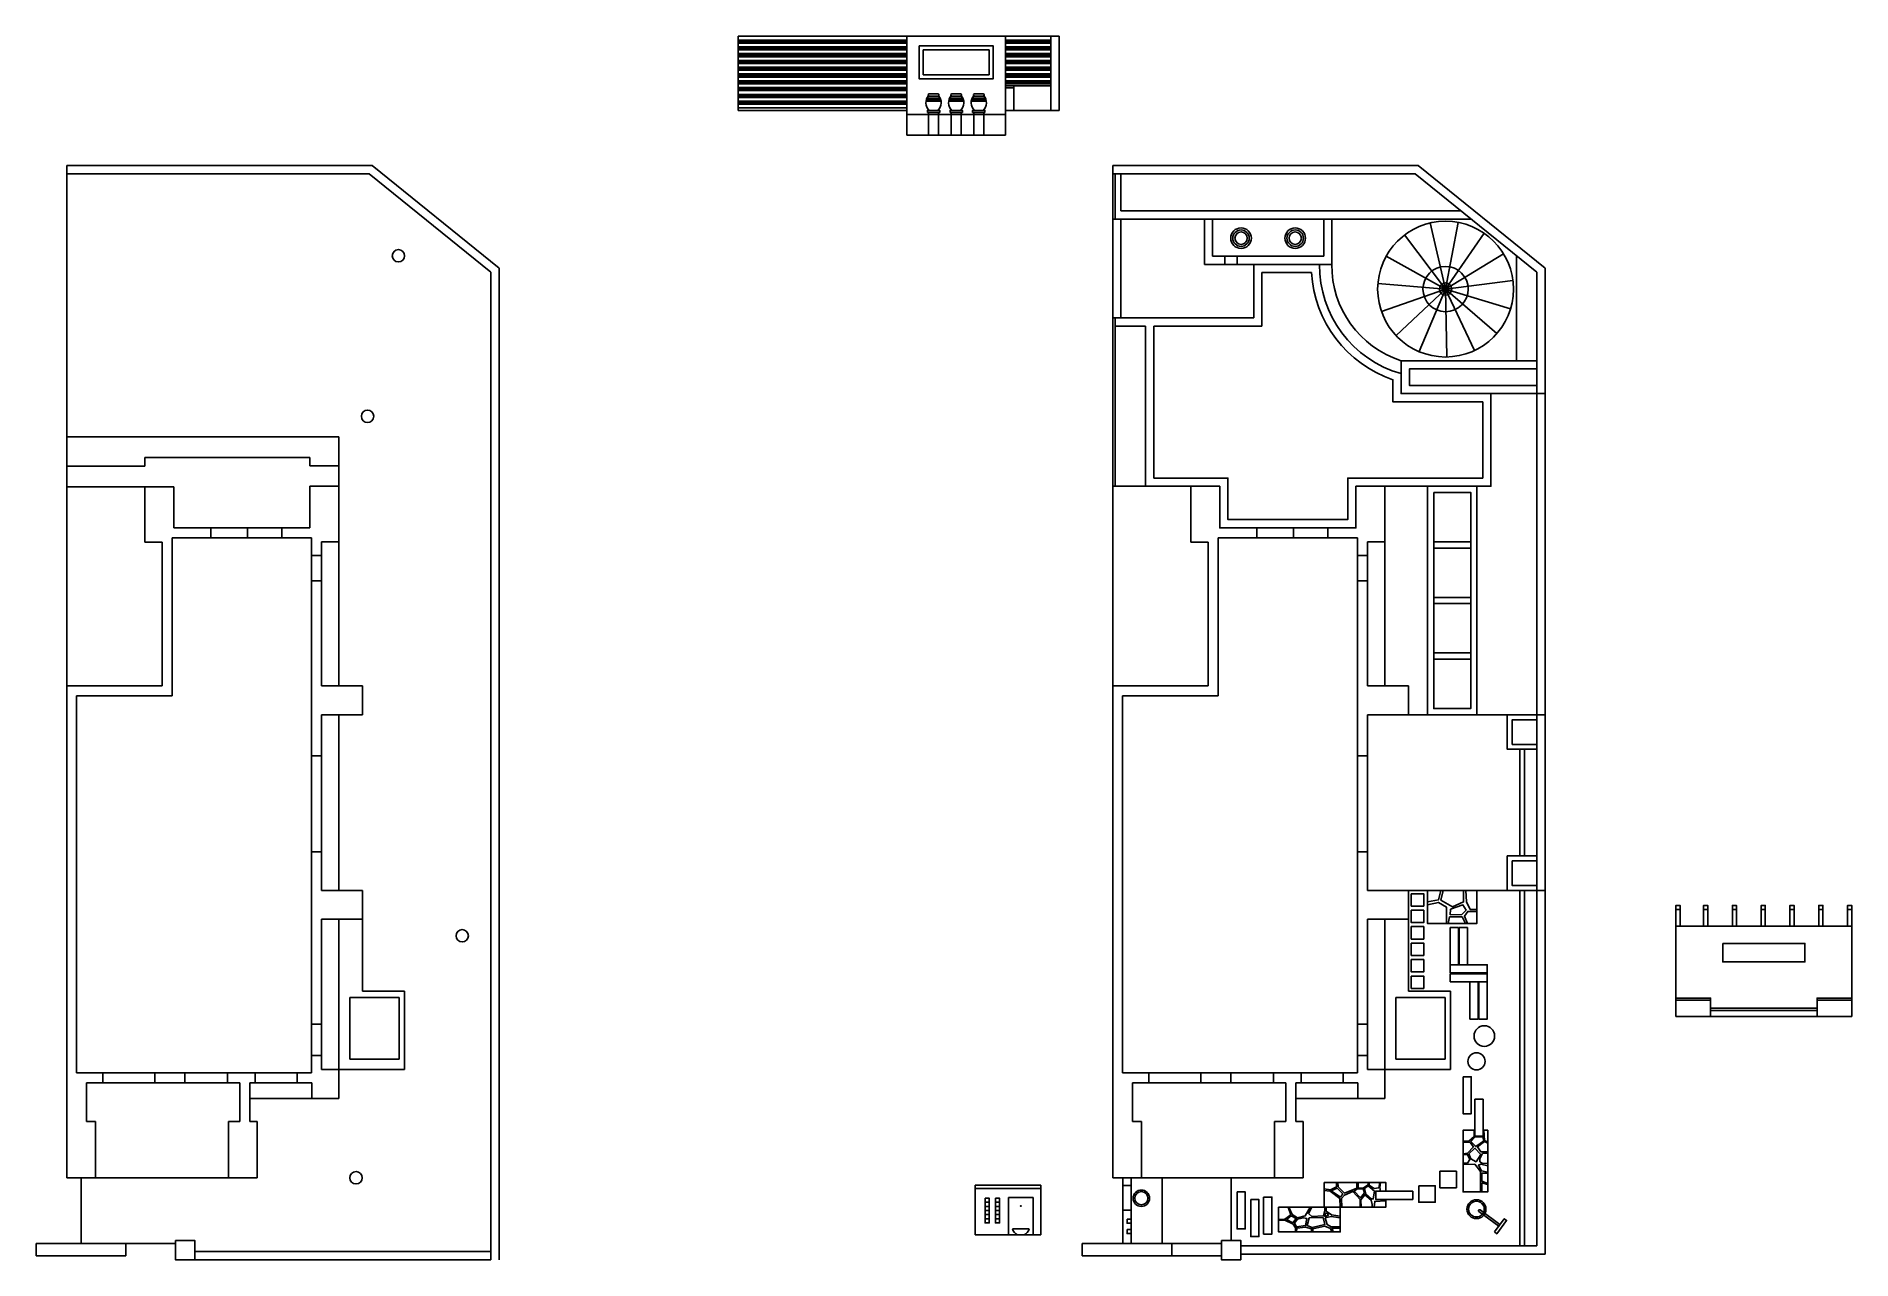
# Model space of a CAD drawing. Header units: millimetres. Extents: x 111 to 44229, y -1630 to 28092.
import ezdxf

# ---------------------------------------------------------------- set-up
doc = ezdxf.new("R2010")
doc.units = ezdxf.units.MM

msp = doc.modelspace()

# ---------------------------------------------------------------- linework, layer by layer
for p, q in [((21266, 28092), (17166, 28092)), ((17166, 28092), (17166, 26292)), ((21266, 28002), (17166, 28002)), ((21266, 27982), (17166, 27982)), ((21266, 27947), (17166, 27947)), ((21266, 27927), (17166, 27927)), ((21266, 27837), (17166, 27837)), ((21266, 27817), (17166, 27817)), ((21266, 26292), (21266, 28092)), ((21266, 28092), (23666, 28092)), ((23666, 26292), (23666, 28092)), ((24766, 28092), (23666, 28092)), ((23666, 28002), (24766, 28002)), ((23666, 27982), (24766, 27982)), ((23666, 27947), (24766, 27947)), ((23666, 27927), (24766, 27927)), ((23666, 27837), (24766, 27837)), ((23666, 27817), (24766, 27817)), ((24766, 26892), (24766, 28092)), ((24766, 28092), (24966, 28092)), ((24966, 28092), (24966, 26292)), ((21266, 27782), (17166, 27782)), ((21266, 27762), (17166, 27762)), ((21266, 27672), (17166, 27672)), ((21266, 27652), (17166, 27652)), ((21266, 27617), (17166, 27617)), ((21266, 27597), (17166, 27597)), ((21266, 27507), (17166, 27507)), ((21266, 27487), (17166, 27487)), ((21266, 27452), (17166, 27452)), ((21266, 27432), (17166, 27432)), ((23666, 27782), (24766, 27782)), ((23666, 27762), (24766, 27762)), ((23666, 27672), (24766, 27672)), ((23666, 27652), (24766, 27652)), ((23666, 27617), (24766, 27617)), ((23666, 27597), (24766, 27597)), ((23666, 27507), (24766, 27507)), ((23666, 27487), (24766, 27487)), ((23666, 27452), (24766, 27452)), ((23666, 27432), (24766, 27432)), ((21266, 27342), (17166, 27342)), ((21266, 27322), (17166, 27322)), ((21266, 27287), (17166, 27287)), ((21266, 27267), (17166, 27267)), ((21266, 27177), (17166, 27177)), ((21266, 27157), (17166, 27157)), ((21266, 27122), (17166, 27122)), ((21266, 27102), (17166, 27102)), ((21266, 27012), (17166, 27012)), ((21266, 26992), (17166, 26992)), ((21266, 26957), (17166, 26957)), ((21266, 26937), (17166, 26937)), ((23666, 27342), (24766, 27342)), ((23666, 27322), (24766, 27322)), ((23666, 27287), (24766, 27287)), ((23666, 27267), (24766, 27267)), ((23666, 27177), (24766, 27177)), ((23666, 27157), (24766, 27157)), ((23666, 27122), (24766, 27122)), ((23666, 27102), (24766, 27102)), ((23666, 27012), (24766, 27012)), ((23666, 26992), (24766, 26992)), ((23666, 26957), (24766, 26957)), ((23666, 26937), (24766, 26937)), ((21266, 26847), (17166, 26847)), ((21266, 26827), (17166, 26827)), ((21266, 26792), (17166, 26792)), ((21266, 26772), (17166, 26772)), ((21266, 26682), (17166, 26682)), ((21266, 26662), (17166, 26662)), ((21266, 26627), (17166, 26627)), ((21266, 26607), (17166, 26607)), ((21266, 26517), (17166, 26517)), ((21266, 26497), (17166, 26497)), ((22098, 26514), (21734, 26514)), ((22097, 26519), (21735, 26519)), ((22093, 26539), (21739, 26539)), ((22092, 26544), (21741, 26544)), ((22086, 26564), (21747, 26564)), ((22084, 26569), (21749, 26569)), ((22075, 26589), (21757, 26589)), ((22024, 26692), (21809, 26692)), ((22024, 26642), (21809, 26642)), ((22284, 26514), (22648, 26514)), ((22285, 26519), (22647, 26519)), ((22289, 26539), (22643, 26539)), ((22291, 26544), (22642, 26544)), ((22297, 26564), (22636, 26564)), ((22299, 26569), (22634, 26569)), ((22307, 26589), (22625, 26589)), ((22359, 26692), (22574, 26692)), ((22359, 26642), (22574, 26642)), ((22834, 26514), (23198, 26514)), ((22835, 26519), (23197, 26519)), ((22839, 26539), (23193, 26539)), ((22841, 26544), (23192, 26544)), ((22847, 26564), (23186, 26564)), ((22849, 26569), (23184, 26569)), ((22857, 26589), (23175, 26589)), ((22909, 26692), (23124, 26692)), ((22909, 26642), (23124, 26642)), ((23866, 26892), (23666, 26892)), ((23866, 26842), (23666, 26842)), ((23866, 26292), (23866, 26892)), ((23866, 26892), (24766, 26892)), ((24766, 26892), (24766, 26292)), ((21266, 26462), (17166, 26462)), ((21266, 26442), (17166, 26442)), ((21266, 26352), (17166, 26352)), ((17166, 26292), (21266, 26292)), ((21266, 26292), (21266, 25692)), ((23666, 26192), (21266, 26192)), ((21766, 26242), (22066, 26242)), ((21796, 26192), (22036, 26192)), ((22024, 26292), (21809, 26292)), ((22616, 26242), (22316, 26242)), ((22586, 26192), (22346, 26192)), ((22359, 26292), (22574, 26292)), ((23166, 26242), (22866, 26242)), ((23136, 26192), (22896, 26192)), ((22909, 26292), (23124, 26292)), ((23666, 26292), (23866, 26292)), ((23666, 26292), (23666, 25692)), ((24966, 26292), (23866, 26292)), ((23666, 25692), (21266, 25692)), ((851, 17150), (851, 24950)), ((851, 24950), (8272, 24950)), ((851, 24750), (8201, 24750)), ((11161, 22360), (8201, 24750)), ((11361, 22456), (8272, 24950)), ((26270, 17150), (26270, 24950)), ((26270, 24950), (33691, 24950)), ((26270, 24750), (33620, 24750)), ((26330, 23650), (26330, 24750)), ((26470, 23850), (26470, 24750)), ((36580, 22360), (33620, 24750)), ((36780, 22456), (33691, 24950)), ((26470, 23850), (34734, 23850)), ((26270, 23650), (34982, 23650)), ((26470, 23650), (26470, 21250)), ((28497, 23650), (28497, 22550)), ((28697, 23650), (28697, 22750)), ((31397, 23650), (31397, 22750)), ((31597, 23650), (31597, 22550)), ((34359, 21951), (33982, 23558)), ((34359, 21951), (34668, 23572)), ((34359, 21951), (33362, 23266)), ((34359, 21951), (35301, 23306)), ((28497, 22550), (31597, 22550)), ((28697, 22750), (31397, 22750)), ((28997, 22750), (28997, 22550)), ((29297, 22750), (29297, 22550)), ((29697, 22550), (29697, 21250)), ((34359, 21951), (32913, 22747)), ((34359, 21951), (35770, 22806)), ((36080, 20211), (36080, 22764)), ((11161, 17160), (11161, 22360)), ((11361, 17160), (11361, 22456)), ((29897, 22350), (29897, 21050)), ((29897, 22350), (31102, 22350)), ((34359, 21951), (32714, 22090)), ((34359, 21951), (35996, 22158)), ((36580, 17160), (36580, 22360)), ((36780, 17160), (36780, 22456)), ((34359, 21951), (32800, 21409)), ((34359, 21951), (33155, 20822)), ((34359, 21951), (33719, 20431)), ((34359, 21951), (34393, 20302)), ((34359, 21951), (35061, 20458)), ((34359, 21951), (35607, 20873)), ((34359, 21951), (35938, 21474)), ((26270, 21250), (29697, 21250)), ((26330, 17150), (26330, 21250)), ((26470, 21050), (26330, 21050)), ((26470, 21050), (27070, 21050)), ((27070, 17160), (27070, 21050)), ((27270, 21050), (29897, 21050)), ((36580, 20211), (33280, 20211)), ((33280, 20211), (33280, 19711)), ((33280, 19411), (33280, 19711)), ((33280, 19411), (36580, 19411)), ((35462, 17160), (35462, 19411)), ((36580, 19411), (36780, 19411)), ((7461, 18360), (851, 18360)), ((7461, 17160), (7461, 18360)), ((2751, 17650), (851, 17650)), ((6761, 17860), (2751, 17860)), ((2751, 17650), (2751, 17860)), ((6761, 17660), (6761, 17860)), ((7461, 17660), (6761, 17660)), ((7461, 15810), (7461, 17660)), ((2751, 17150), (851, 17150)), ((851, 12310), (851, 17150)), ((3451, 17150), (2751, 17150)), ((2751, 17150), (2751, 15800)), ((3451, 16150), (3451, 17150)), ((7461, 17160), (6761, 17160)), ((6761, 17160), (6761, 16150)), ((11161, 17160), (11161, -1630)), ((11361, 17160), (11361, -1630)), ((28870, 17160), (26270, 17160)), ((26270, 12310), (26270, 17150)), ((28170, 17160), (28170, 15800)), ((28870, 16150), (28870, 17160)), ((32880, 17160), (32180, 17160)), ((32180, 17160), (32180, 16150)), ((32880, 15810), (32880, 17160)), ((32880, 17160), (35462, 17160)), ((33920, 11610), (33920, 17160)), ((34070, 17010), (34970, 17010)), ((35120, 11610), (35120, 17160)), ((36580, 17160), (36580, -1295)), ((36780, 17160), (36780, -1495)), ((3411, 15910), (3411, 12070)), ((4351, 15910), (3411, 15910)), ((4351, 16150), (3451, 16150)), ((5241, 16150), (4351, 16150)), ((4351, 15910), (4351, 16150)), ((5241, 15910), (4351, 15910)), ((6081, 16150), (5241, 16150)), ((5241, 15910), (5241, 16150)), ((6081, 15910), (5241, 15910)), ((6761, 16150), (6081, 16150)), ((6081, 15910), (6081, 16150)), ((6801, 15910), (6081, 15910)), ((6801, 10610), (6801, 15910)), ((29770, 15910), (28830, 15910)), ((28830, 15910), (28830, 12070)), ((29770, 16150), (28870, 16150)), ((30660, 16150), (29770, 16150)), ((29770, 15910), (29770, 16150)), ((30660, 15910), (29770, 15910)), ((31500, 16150), (30660, 16150)), ((30660, 15910), (30660, 16150)), ((31500, 15910), (30660, 15910)), ((32180, 16150), (31500, 16150)), ((31500, 15910), (31500, 16150)), ((32220, 15910), (31500, 15910)), ((32220, 10610), (32220, 15910)), ((2751, 15800), (3171, 15800)), ((3171, 15800), (3171, 12310)), ((7041, 15480), (6801, 15480)), ((7041, 15480), (7041, 15810)), ((7041, 15810), (7461, 15810)), ((7041, 14860), (7041, 15480)), ((7461, 15810), (7461, 12310)), ((28170, 15800), (28590, 15800)), ((28590, 15800), (28590, 12310)), ((32460, 15480), (32220, 15480)), ((32460, 15480), (32460, 15810)), ((32460, 15810), (32880, 15810)), ((32460, 14860), (32460, 15480)), ((32880, 15810), (32880, 12310)), ((34070, 15810), (34970, 15810)), ((34070, 15660), (34970, 15660)), ((7041, 14860), (6801, 14860)), ((7041, 12310), (7041, 14860)), ((32460, 14860), (32220, 14860)), ((32460, 12310), (32460, 14860)), ((34070, 14460), (34970, 14460)), ((34070, 14310), (34970, 14310)), ((34070, 13110), (34970, 13110)), ((34070, 12960), (34970, 12960)), ((851, 360), (851, 12310)), ((3171, 12310), (851, 12310)), ((1091, 2910), (1091, 12070)), ((3411, 12070), (1091, 12070)), ((8041, 12310), (7041, 12310)), ((8041, 11610), (8041, 12310)), ((26270, 360), (26270, 12310)), ((28590, 12310), (26270, 12310)), ((26510, 2910), (26510, 12070)), ((28830, 12070), (26510, 12070)), ((33460, 12310), (32460, 12310)), ((33460, 11610), (33460, 12310)), ((7041, 10610), (7041, 11610)), ((7041, 11610), (8041, 11610)), ((7461, 11610), (7461, 7340)), ((32460, 10610), (32460, 11610)), ((32460, 11610), (33460, 11610)), ((32460, 11610), (36580, 11610)), ((35120, 11610), (33920, 11610)), ((36580, 11610), (36780, 11610)), ((6801, 8280), (6801, 10610)), ((7041, 10610), (6801, 10610)), ((7041, 8280), (7041, 10610)), ((32220, 8280), (32220, 10610)), ((32460, 10610), (32220, 10610)), ((32460, 8280), (32460, 10610)), ((36160, 10770), (36160, 8180)), ((36280, 10770), (36280, 8180)), ((6801, 6640), (6801, 8280)), ((7041, 8280), (6801, 8280)), ((7041, 7340), (7041, 8280)), ((32220, 6640), (32220, 8280)), ((32460, 8280), (32220, 8280)), ((32460, 7340), (32460, 8280)), ((8041, 7340), (7041, 7340)), ((8041, 6640), (8041, 7340)), ((33460, 7340), (32460, 7340)), ((33460, 6640), (33460, 7340)), ((33460, 7340), (36580, 7340)), ((36160, 7340), (36160, -1295)), ((36280, 7340), (36280, -1295)), ((36580, 7340), (36780, 7340)), ((6801, 4090), (6801, 6640)), ((7041, 4090), (7041, 6640)), ((7041, 6640), (8041, 6640)), ((7461, 6640), (7461, 2990)), ((8041, 6640), (8041, 4890)), ((32220, 4090), (32220, 6640)), ((32460, 4090), (32460, 6640)), ((32460, 6640), (33460, 6640)), ((32880, 6640), (32880, 2990)), ((33460, 6640), (33460, 4890)), ((39959, 4277), (39959, 6477)), ((44229, 6477), (39959, 6477)), ((44229, 4277), (44229, 6477)), ((9061, 4890), (8041, 4890)), ((9061, 2990), (9061, 4890)), ((34480, 4890), (33460, 4890)), ((34480, 2990), (34480, 4890)), ((8931, 4740), (7731, 4740)), ((7731, 4740), (7731, 3240)), ((8931, 3240), (8931, 4740)), ((34350, 4740), (33150, 4740)), ((33150, 4740), (33150, 3240)), ((34350, 3240), (34350, 4740)), ((40799, 4727), (39959, 4727)), ((40799, 4677), (39959, 4677)), ((40799, 4477), (43389, 4477)), ((40799, 4427), (43389, 4427)), ((43389, 4677), (44229, 4677)), ((6801, 3330), (6801, 4090)), ((7041, 4090), (6801, 4090)), ((7041, 3330), (7041, 4090)), ((32220, 3330), (32220, 4090)), ((32460, 4090), (32220, 4090)), ((32460, 3330), (32460, 4090)), ((39959, 4277), (44229, 4277)), ((6801, 2910), (6801, 3330)), ((7041, 3330), (6801, 3330)), ((7041, 2990), (7041, 3330)), ((7731, 3240), (8931, 3240)), ((32220, 2910), (32220, 3330)), ((32460, 3330), (32220, 3330)), ((32460, 2990), (32460, 3330)), ((33150, 3240), (34350, 3240)), ((1091, 2910), (1731, 2910)), ((1331, 1730), (1331, 2670)), ((1331, 2670), (1731, 2670)), ((1731, 2910), (2991, 2910)), ((1731, 2670), (1731, 2910)), ((1731, 2670), (2991, 2670)), ((2991, 2910), (3721, 2910)), ((2991, 2670), (2991, 2910)), ((2991, 2670), (3721, 2670)), ((3721, 2910), (4761, 2910)), ((3721, 2670), (3721, 2910)), ((3721, 2670), (4761, 2670)), ((4761, 2910), (5061, 2910)), ((4761, 2670), (4761, 2910)), ((4761, 2670), (5061, 2670)), ((5061, 2910), (5431, 2910)), ((5061, 2670), (5061, 1730)), ((5301, 1730), (5301, 2670)), ((5301, 2670), (5431, 2670)), ((5431, 2910), (6451, 2910)), ((5431, 2670), (5431, 2910)), ((5431, 2670), (6451, 2670)), ((6451, 2910), (6801, 2910)), ((6451, 2670), (6451, 2910)), ((6451, 2670), (6811, 2670)), ((6811, 2670), (6811, 2290)), ((7461, 2990), (7041, 2990)), ((7461, 2290), (7461, 2990)), ((7461, 2990), (9061, 2990)), ((26510, 2910), (27150, 2910)), ((26750, 1730), (26750, 2670)), ((26750, 2670), (27150, 2670)), ((27150, 2910), (28410, 2910)), ((27150, 2670), (27150, 2910)), ((27150, 2670), (28410, 2670)), ((28410, 2910), (29140, 2910)), ((28410, 2670), (28410, 2910)), ((28410, 2670), (29140, 2670)), ((29140, 2910), (30180, 2910)), ((29140, 2670), (29140, 2910)), ((29140, 2670), (30180, 2670)), ((30180, 2910), (30480, 2910)), ((30180, 2670), (30180, 2910)), ((30180, 2670), (30480, 2670)), ((30480, 2910), (30850, 2910)), ((30480, 2670), (30480, 1730)), ((30720, 1730), (30720, 2670)), ((30720, 2670), (30850, 2670)), ((30850, 2910), (31870, 2910)), ((30850, 2670), (30850, 2910)), ((30850, 2670), (31870, 2670)), ((31870, 2910), (32220, 2910)), ((31870, 2670), (31870, 2910)), ((31870, 2670), (32230, 2670)), ((32230, 2670), (32230, 2290)), ((32880, 2990), (32460, 2990)), ((32880, 2290), (32880, 2990)), ((32880, 2990), (34480, 2990)), ((6811, 2290), (5301, 2290)), ((6811, 2290), (7461, 2290)), ((32230, 2290), (30720, 2290)), ((32230, 2290), (32880, 2290)), ((1551, 1730), (1331, 1730)), ((1551, 360), (1551, 1730)), ((5061, 1730), (4781, 1730)), ((4781, 1730), (4781, 360)), ((5481, 1730), (5301, 1730)), ((5481, 360), (5481, 1730)), ((26970, 1730), (26750, 1730)), ((26970, 360), (26970, 1730)), ((30480, 1730), (30200, 1730)), ((30200, 1730), (30200, 360)), ((30900, 1730), (30720, 1730)), ((30900, 360), (30900, 1730)), ((851, 360), (1551, 360)), ((1201, 360), (1201, -1240)), ((4781, 360), (1551, 360)), ((4781, 360), (5481, 360)), ((22925, -1023), (22925, 177)), ((22925, 177), (24525, 177)), ((22925, 97), (24525, 97)), ((24525, -1023), (24525, 177)), ((26270, 360), (26970, 360)), ((26520, 360), (26520, -1240)), ((26720, 172), (26520, 172)), ((26720, 360), (26720, -1240)), ((30200, 360), (26970, 360)), ((27475, -1240), (27475, 360)), ((29145, -1160), (29145, 360)), ((30200, 360), (30900, 360)), ((23737, -1023), (23737, -123)), ((23737, -123), (24337, -123)), ((24337, -1023), (24337, -123)), ((26720, -428), (26520, -428)), ((23837, -880), (24237, -880)), ((1201, -1240), (111, -1240)), ((111, -1540), (111, -1240)), ((1201, -1240), (2291, -1240)), ((3491, -1240), (2291, -1240)), ((2291, -1540), (2291, -1240)), ((22925, -1023), (24525, -1023)), ((23958, -1023), (24116, -1023)), ((26620, -1240), (25530, -1240)), ((25530, -1540), (25530, -1240)), ((26620, -1240), (27710, -1240)), ((28910, -1240), (27710, -1240)), ((27710, -1540), (27710, -1240)), ((36580, -1295), (29380, -1295)), ((29380, -1295), (29380, -1495)), ((1201, -1540), (111, -1540)), ((1201, -1540), (2291, -1540)), ((11161, -1430), (3961, -1430)), ((11161, -1630), (3961, -1630)), ((26620, -1540), (25530, -1540)), ((26620, -1540), (27710, -1540)), ((27710, -1540), (28910, -1540)), ((36780, -1495), (29380, -1495))]:
    msp.add_line(p, q)
for points in [[(21566, 27860), (23366, 27860), (23366, 27060), (21566, 27060), (21566, 27860)], [(22066, 26242), (22066, 26292), (21766, 26292), (21766, 26242)], [(21796, 26242), (21796, 25692)], [(22036, 25692), (22036, 26242)], [(22316, 26242), (22316, 26292), (22616, 26292), (22616, 26242)], [(22346, 25692), (22346, 26242)], [(22586, 26242), (22586, 25692)], [(22866, 26242), (22866, 26292), (23166, 26292), (23166, 26242)], [(22896, 25692), (22896, 26242)], [(23136, 26242), (23136, 25692)], [(27070, 21050), (27070, 17160), (28870, 17160), (28870, 16150), (32180, 16150), (32180, 17160), (35462, 17160), (35462, 19411), (33280, 19411), (33280, 19898)], [(27270, 21050), (27270, 17360), (29070, 17360), (29070, 16350), (31980, 16350), (31980, 17360), (35262, 17360), (35262, 19211), (33080, 19211), (33080, 19751)], [(36580, 20211), (33280, 20211), (33280, 19411), (36580, 19411)], [(36580, 20011), (33480, 20011), (33480, 19611), (36580, 19611)], [(36580, 11610), (35860, 11610), (35860, 10770), (36580, 10770)], [(36580, 11490), (35980, 11490), (35980, 10890), (36580, 10890)], [(36580, 8180), (35860, 8180), (35860, 7340), (36580, 7340)], [(36580, 8060), (35980, 8060), (35980, 7460), (36580, 7460)], [(33527, 7261), (33827, 7261), (33827, 6961), (33527, 6961), (33527, 7261)], [(33920, 7340), (35120, 7340), (35120, 6540), (33920, 6540), (33920, 7340)], [(34241, 7340), (34185, 7109), (33920, 7064)], [(34300, 7340), (34246, 7108), (34527, 6943), (34798, 7061), (34798, 7340)], [(34849, 7340), (34866, 7064), (34961, 6879), (35120, 6879)], [(33527, 6861), (33827, 6861), (33827, 6561), (33527, 6561), (33527, 6861)], [(33920, 6993), (34184, 7052), (34381, 6936), (34381, 6540)], [(34423, 6540), (34455, 6698), (34762, 6701), (34840, 6540)], [(34475, 6886), (34780, 6989), (34858, 6863), (34756, 6759), (34473, 6749), (34475, 6886)], [(34891, 6540), (34818, 6714), (34899, 6831), (35120, 6831)], [(39959, 6477), (39959, 6977), (40059, 6977), (40059, 6477)], [(39959, 6977), (40059, 6977), (40059, 6877), (39959, 6877), (39959, 6977)], [(40629, 6477), (40629, 6977), (40729, 6977), (40729, 6477)], [(40629, 6977), (40729, 6977), (40729, 6877), (40629, 6877), (40629, 6977)], [(41329, 6477), (41329, 6977), (41429, 6977), (41429, 6477)], [(41329, 6977), (41429, 6977), (41429, 6877), (41329, 6877), (41329, 6977)], [(42029, 6477), (42029, 6977), (42129, 6977), (42129, 6477)], [(42029, 6977), (42129, 6977), (42129, 6877), (42029, 6877), (42029, 6977)], [(42729, 6477), (42729, 6977), (42829, 6977), (42829, 6477)], [(42729, 6977), (42829, 6977), (42829, 6877), (42729, 6877), (42729, 6977)], [(43429, 6477), (43429, 6977), (43529, 6977), (43529, 6477)], [(43429, 6977), (43529, 6977), (43529, 6877), (43429, 6877), (43429, 6977)], [(44129, 6477), (44129, 6977), (44229, 6977), (44229, 6477)], [(44129, 6977), (44229, 6977), (44229, 6877), (44129, 6877), (44129, 6977)], [(33527, 6461), (33827, 6461), (33827, 6161), (33527, 6161), (33527, 6461)], [(34471, 6437), (34671, 6437), (34671, 5537), (34471, 5537), (34471, 6437)], [(34691, 6437), (34891, 6437), (34891, 5537), (34691, 5537), (34691, 6437)], [(33527, 6061), (33827, 6061), (33827, 5761), (33527, 5761), (33527, 6061)], [(41094, 6054), (43094, 6054), (43094, 5604), (41094, 5604), (41094, 6054)], [(33527, 5661), (33827, 5661), (33827, 5361), (33527, 5361), (33527, 5661)], [(34471, 5337), (34471, 5537), (35371, 5537), (35371, 5337), (34471, 5337)], [(34471, 5117), (34471, 5317), (35371, 5317), (35371, 5117), (34471, 5117)], [(33527, 5261), (33827, 5261), (33827, 4961), (33527, 4961), (33527, 5261)], [(34951, 5117), (35151, 5117), (35151, 4217), (34951, 4217), (34951, 5117)], [(35171, 5117), (35371, 5117), (35371, 4217), (35171, 4217), (35171, 5117)], [(39959, 4277), (39959, 4727), (40799, 4727), (40799, 4277)], [(43389, 4277), (43389, 4727), (44229, 4727), (44229, 4277)], [(34785, 2816), (34985, 2816), (34985, 1916), (34785, 1916), (34785, 2816)], [(35072, 2269), (35272, 2269), (35272, 1369), (35072, 1369), (35072, 2269)], [(35384, 1516), (35384, 16), (34784, 16), (34784, 1516), (35072, 1516)], [(35053, 1516), (35052, 1363), (34928, 1246), (34784, 1246)], [(35067, 1349), (35269, 1353), (35285, 1253), (35093, 1117), (34970, 1241), (35067, 1349)], [(35272, 1516), (35384, 1516)], [(35290, 1516), (35309, 1264), (35384, 1229)], [(34784, 1223), (34955, 1220), (35039, 1113), (34893, 958), (34784, 945)], [(34784, 915), (34896, 929), (34950, 805), (34889, 719), (34784, 719)], [(35069, 1083), (34927, 941), (34970, 821), (35102, 748), (35218, 927), (35069, 1083)], [(35384, 1199), (35302, 1240), (35137, 1108), (35213, 992), (35384, 992)], [(35384, 961), (35257, 950), (35189, 821), (35192, 749), (35247, 719), (35384, 704)], [(34222, 519), (34622, 519), (34622, 119), (34222, 119), (34222, 519)], [(34784, 682), (35070, 690), (35209, 509), (35209, 16)], [(35384, 653), (35217, 690), (35158, 663), (35231, 531), (35384, 499)], [(35384, 470), (35239, 469), (35244, 278), (35384, 220)], [(29292, 18), (29492, 18), (29492, -882), (29292, -882), (29292, 18)], [(31406, 246), (32906, 246), (32906, 36)], [(32906, -164), (32906, -354), (31406, -354), (31406, 246)], [(31406, 90), (31562, 71), (31711, 141), (31711, 246)], [(31406, 51), (31551, 31), (31789, -141), (31800, -354)], [(31581, 40), (31721, 110), (31861, -33), (31802, -107), (31581, 40)], [(31738, 246), (31753, 142), (31905, -13), (32201, 110), (32201, 246)], [(31840, -354), (31834, -141), (31907, -60), (32103, 27), (32281, -166), (32281, -354)], [(32206, 83), (32137, 36), (32293, -126), (32392, -2), (32356, 93), (32206, 83)], [(32232, 246), (32234, 111), (32362, 112), (32476, 185), (32476, 246)], [(32482, 161), (32389, 96), (32424, -30), (32563, -148), (32603, -152), (32636, 34), (32482, 161)], [(32500, 246), (32500, 183), (32628, 101), (32736, 115), (32758, 246)], [(33561, 36), (33561, -164), (32661, -164), (32661, 36), (33561, 36)], [(32778, 246), (32765, 120), (32778, 36)], [(33707, 167), (34107, 167), (34107, -233), (33707, -233), (33707, 167)], [(35384, 196), (35243, 236), (35243, 16)], [(23170, -136), (23270, -136), (23270, -236), (23170, -236), (23170, -136)], [(23170, -236), (23270, -236), (23270, -336), (23170, -336), (23170, -236)], [(23170, -336), (23270, -336), (23270, -436), (23170, -436), (23170, -336)], [(23170, -436), (23270, -436), (23270, -536), (23170, -536), (23170, -436)], [(23420, -136), (23520, -136), (23520, -236), (23420, -236), (23420, -136)], [(23420, -236), (23520, -236), (23520, -336), (23420, -336), (23420, -236)], [(23420, -336), (23520, -336), (23520, -436), (23420, -436), (23420, -336)], [(23420, -436), (23520, -436), (23520, -536), (23420, -536), (23420, -436)], [(29623, -170), (29823, -170), (29823, -1070), (29623, -1070), (29623, -170)], [(29938, -108), (30138, -108), (30138, -1008), (29938, -1008), (29938, -108)], [(30300, -354), (31800, -354), (31800, -954), (30300, -954), (30300, -354)], [(30532, -354), (30599, -537), (30455, -648), (30300, -654)], [(30554, -354), (30633, -529), (30762, -610), (30951, -564), (31068, -354)], [(31113, -354), (31026, -508), (31112, -580), (31389, -567), (31429, -442), (31429, -354)], [(31456, -354), (31457, -448), (31587, -541), (31800, -570)], [(32305, -354), (32303, -172), (32397, -54), (32554, -182), (32579, -290), (32579, -354)], [(32620, -354), (32638, -215), (32906, -199)], [(35197, -421), (35680, -776), (35651, -816), (35167, -461)], [(23170, -536), (23270, -536), (23270, -636), (23170, -636), (23170, -536)], [(23170, -636), (23270, -636), (23270, -736), (23170, -736), (23170, -636)], [(23420, -536), (23520, -536), (23520, -636), (23420, -636), (23420, -536)], [(23420, -636), (23520, -636), (23520, -736), (23420, -736), (23420, -636)], [(26620, -645), (26720, -645), (26720, -745), (26620, -745), (26620, -645)], [(30300, -678), (30456, -669), (30653, -765), (30709, -853), (30709, -954)], [(30608, -563), (30490, -652), (30649, -736), (30729, -628), (30608, -563)], [(30758, -643), (30691, -743), (30733, -828), (30958, -803), (30989, -630), (30903, -610), (30758, -643)], [(30736, -954), (30743, -864), (30959, -842), (31100, -878), (31100, -954)], [(31044, -615), (30994, -798), (31118, -847), (31424, -775), (31384, -607), (31044, -615)], [(31130, -954), (31130, -878), (31425, -816), (31561, -869), (31596, -954)], [(31445, -502), (31424, -573), (31461, -575), (31513, -548), (31484, -507), (31445, -502)], [(31800, -615), (31583, -578), (31437, -614), (31478, -776), (31580, -832), (31800, -832)], [(31800, -864), (31600, -861), (31629, -954)], [(35547, -957), (35784, -635), (35840, -676), (35604, -999), (35547, -957)], [(3491, -1160), (3961, -1160), (3961, -1630), (3491, -1630), (3491, -1160)], [(26620, -895), (26720, -895), (26720, -995), (26620, -995), (26620, -895)], [(28910, -1160), (29380, -1160), (29380, -1630), (28910, -1630), (28910, -1160)]]:
    msp.add_lwpolyline(points)
for points in [[(21666, 27760), (23266, 27760), (23266, 27160), (21666, 27160)], [(33920, 17160), (35120, 17160), (35120, 11610), (33920, 11610)], [(34070, 17010), (34970, 17010), (34970, 11760), (34070, 11760)]]:
    msp.add_lwpolyline(points, close=True)
for centre, radius in [((29389, 23188), 250), ((29389, 23188), 200), ((30705, 23188), 250), ((30705, 23188), 200), ((34359, 21951), 1650), ((29389, 23188), 150), ((30705, 23188), 150), ((8911, 22760), 150), ((34359, 21951), 550), ((34359, 21951), 150), ((8161, 18860), 150), ((10461, 6240), 150), ((35301, 3803), 250), ((35110, 3188), 208), ((7881, 360), 150), ((26967, -137), 200), ((26967, -137), 160), ((24037, -326), 9), ((35110, -402), 230), ((35110, -402), 190)]:
    msp.add_circle(centre, radius)
for centre, radius, start, end in [((21992, 26477), 261, 139.3228, 225.2087), ((21809, 26667), 25, 91.2831, 268.7169), ((22023, 26667), 25, 271.2831, 88.7169), ((21840, 26477), 261, 314.7913, 40.6772), ((22542, 26477), 261, 139.3228, 225.2087), ((22359, 26667), 25, 91.2831, 268.7169), ((22573, 26667), 25, 271.2831, 88.7169), ((22390, 26477), 261, 314.7913, 40.6772), ((23092, 26477), 261, 139.3228, 225.2087), ((22909, 26667), 25, 91.2831, 268.7169), ((23123, 26667), 25, 271.2831, 88.7169), ((22940, 26477), 261, 314.7913, 40.6772), ((34022, 22520), 2726, 179.3673, 254.1885), ((34022, 22520), 2426, 179.289, 252.1712), ((34022, 22520), 2926, 183.3294, 251.2034), ((35183, -442), 25.1, 58.0576, 229.3433), ((24037, -834), 205, 192.8279, 247.3588), ((24037, -834), 205, 292.6412, 347.1721)]:
    msp.add_arc(centre, radius, start, end)

doc.saveas('drawing.dxf')
